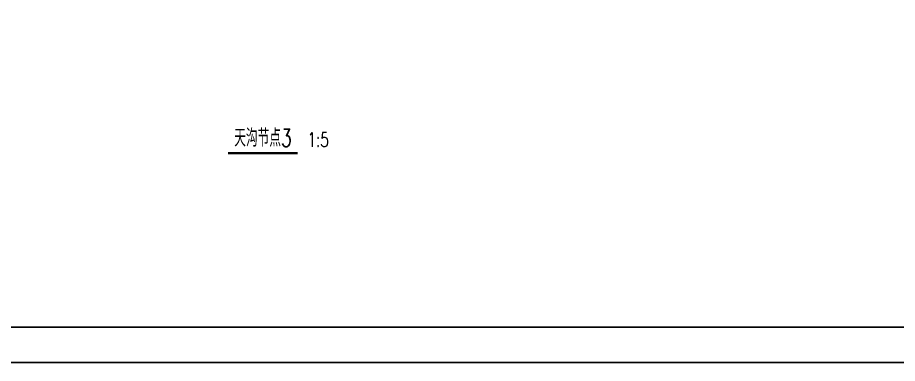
# Model space of a CAD drawing. Extents: x -599358 to 2865263, y -1062760 to 486533.
# Drawn here: x 137912 to 139161, y -728503 to -728012 of the extents above; entities that cross this region are included whole.
import ezdxf
from ezdxf.enums import TextEntityAlignment as Align

# ---------------------------------------------------------------- set-up
doc = ezdxf.new("R2010")
doc.units = 0
doc.layers.add('0-cxFrame', color=155, linetype='Continuous')
doc.layers.add('3符号', color=173, linetype='Continuous')
doc.layers.add('0-cxText', color=131, linetype='Continuous', lineweight=25)
doc.styles.add('cx_tuming', font='simhei.ttf')
doc.styles.add('cx_tuqian1', font='宋体.shx')
doc.styles.add('卓越符号', font='ROMANS.shx', dxfattribs={"width": 0.7, "bigfont": 'CHINESE.shx'})
doc.styles.add('黑体', font='simhei.ttf')

# ---------------------------------------------------------------- blocks, each defined once
blk = doc.blocks.new('*U1764')
at = {"const_width": 0.7}
blk.add_lwpolyline([(-9.89, 0), (9.89, 0)], dxfattribs=at)
at = {"color": 0, "style": '卓越符号', "width": 0.7, "flags": 8}
blk.add_attdef('图名', text='', height=5, dxfattribs=at).set_placement((0, 1.85), align=Align.CENTER)
blk.add_attdef('比例', (12.69, 1.85), '', height=4, dxfattribs=at)
blk = doc.blocks.new('TK22.A2 L(Dragon)')
at = {"layer": '0-cxFrame', "color": 7, "const_width": 0.5}
blk.add_lwpolyline([(0, 0), (-594, 0), (-594, 420), (0, 420)], close=True, dxfattribs=at)
at = {"layer": '0-cxFrame', "const_width": 0.5}
blk.add_lwpolyline([(-80, 10), (-574, 10), (-574, 410), (-80, 410)], close=True, dxfattribs=at)
at = {"style": '黑体', "flags": 4}
blk.add_attdef('图幅', text='', height=3.3, dxfattribs=at).set_placement((-40, 3), align=Align.RIGHT)
at = {"layer": '0-cxText', "flags": 4}
for tag, height, style, p in [('建设单位', 3.5, 'cx_tuming', (-45, 240)), ('项目名称', 3.5, 'cx_tuming', (-45, 210)), ('子项名称', 3.5, 'cx_tuming', (-45, 180)), ('工程编号', 3.3, 'cx_tuqian1', (-35, 165)), ('图名1', 3.5, 'cx_tuming', (-45, 87)), ('图名2', 3.5, 'cx_tuming', (-45, 79)), ('图名3', 3.5, 'cx_tuming', (-45, 71)), ('出图日期', 3.3, 'cx_tuqian1', (-39, 60)), ('专业', 3.3, 'cx_tuqian1', (-55, 52)), ('图号', 3.3, 'cx_tuqian1', (-55, 44)), ('版次', 3.3, 'cx_tuqian1', (-20, 44))]:
    blk.add_attdef(tag, text='', height=height, dxfattribs=dict(at, style=style)).set_placement(p, align=Align.MIDDLE)
at = {"layer": 'Defpoints', "color": 6, "flags": 4}
for tag, height, style, p in [('tufu', 3.3, '黑体', (-12, 12)), ('dwfname', 4, 'cx_tuqian1', (-80, 3))]:
    blk.add_attdef(tag, text='', height=height, dxfattribs=dict(at, style=style)).set_placement(p, align=Align.RIGHT)

msp = doc.modelspace()

# ---------------------------------------------------------------- block references
at = {"layer": '0-cxFrame', "xscale": 5, "yscale": 5, "zscale": 5}
msp.add_blockref('TK22.A2 L(Dragon)', (139877.9, -728501.7), dxfattribs=at)
at = {"layer": '3符号', "color": 7}
ref = msp.add_blockref('*U1764', (138260.1, -728204.6), dxfattribs=dict(at, xscale=5, yscale=5, zscale=5))
ref.add_attrib('图名', '天沟节点3', dxfattribs={"layer": '0', "color": 0, "height": 25, "style": '卓越符号', "width": 0.7}).set_placement((138260.1, -728195.4), align=Align.CENTER)
ref.add_attrib('比例', '1:5', (138323.5, -728195.4), dxfattribs={"layer": '0', "color": 0, "height": 20, "style": '卓越符号', "width": 0.7})

doc.saveas('drawing.dxf')
